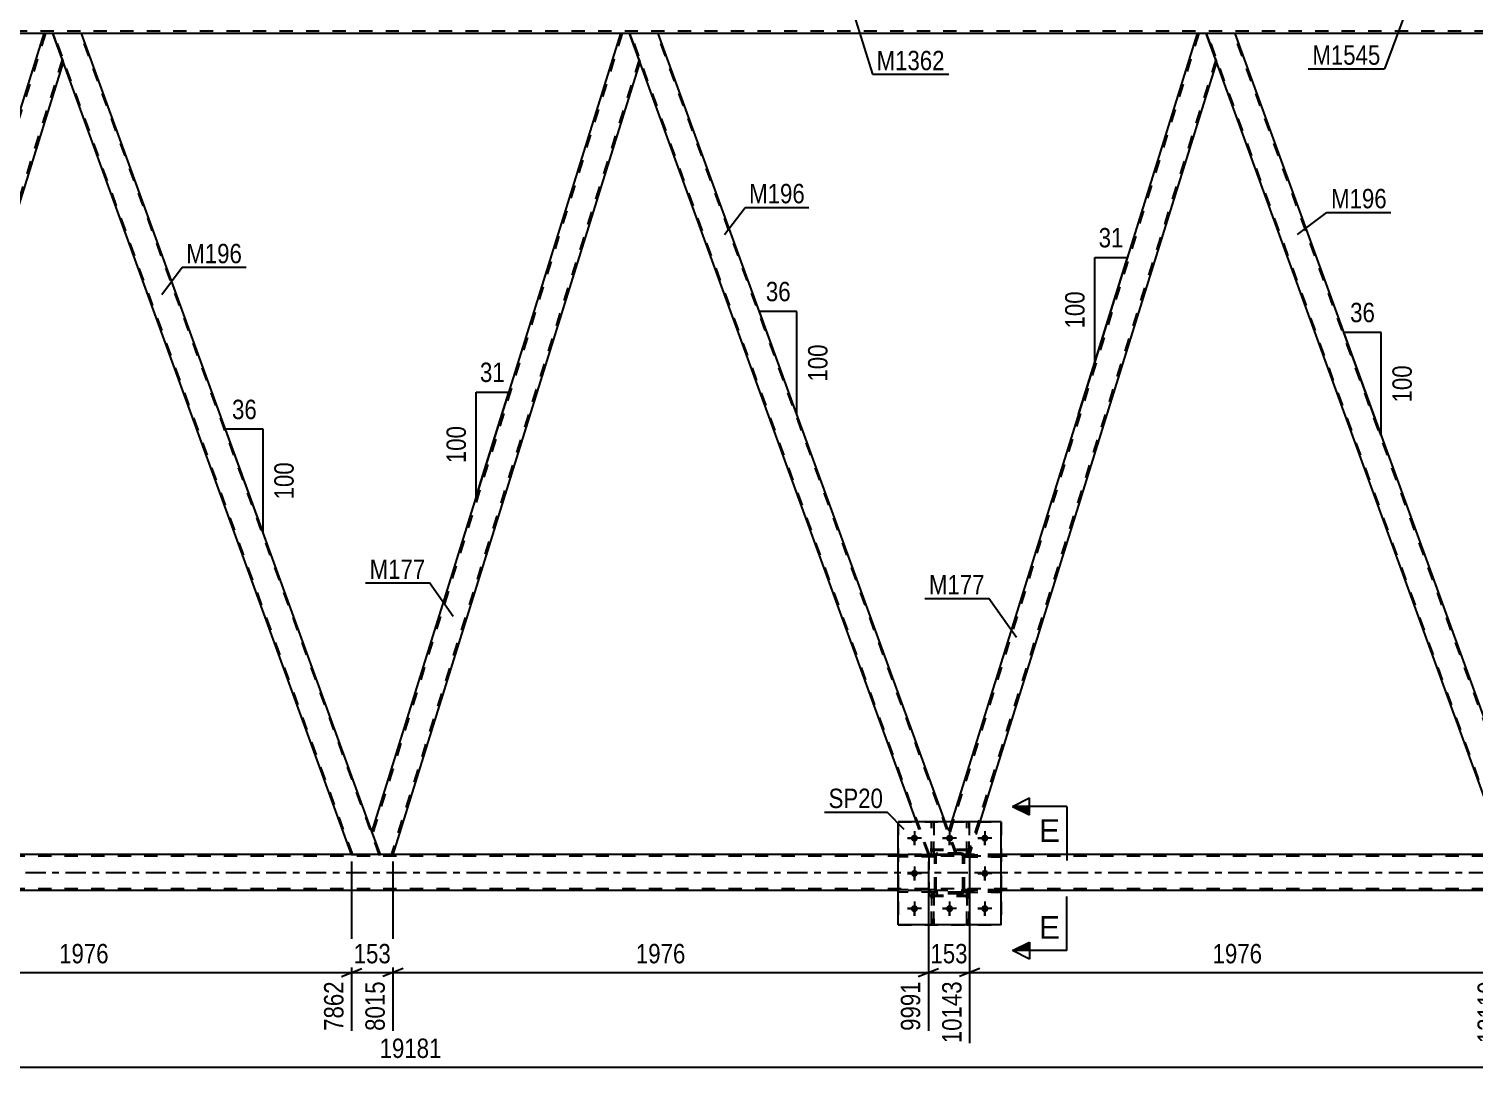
# Model space of a CAD drawing. Header units: millimetres. Extents: x -45 to 796, y -433 to 161.
# Drawn here: x 312.4 to 525.8, y -154.6 to -1.3 of the extents above; entities that cross this region are included whole.
import ezdxf

# ---------------------------------------------------------------- set-up
doc = ezdxf.new("R2010")
doc.units = ezdxf.units.MM
doc.linetypes.add('DXK_LINE_DOT2', pattern=[3.9198, 1.9599, -1.9599])
doc.linetypes.add('DXK_LINE_DOT3', pattern=[5.9187, 2.979, -0.9799, 0.9799, -0.9799])
doc.styles.add('Arial', font='arial.ttf', dxfattribs={"height": 0.2})
doc.styles.add('Arial Narrow', font='ARIALN.TTF', dxfattribs={"height": 0.2})

# ---------------------------------------------------------------- blocks, each defined once
blk = doc.blocks.new('Part-814760973-4212 - 3734')
at = {"color": 7, "linetype": 'DXK_LINE_DOT2'}
for p, q in [((450.89, -133.6), (450.89, -128.77)), ((450.89, -128.77), (451.21, -128.77)), ((450.89, -129.37), (451.21, -129.37)), ((451.21, -128.77), (451.21, -133.6)), ((451.21, -133.6), (450.89, -133.6))]:
    blk.add_line(p, q, dxfattribs=at)
blk = doc.blocks.new('Part-814760973-4262 - 3734')
at = {"color": 7, "linetype": 'DXK_LINE_DOT2'}
for p, q in [((455.94, -128.44), (450.54, -128.44)), ((450.54, -128.44), (450.54, -128.76)), ((450.54, -128.76), (455.94, -128.76)), ((451.14, -128.76), (451.14, -128.44)), ((455.94, -128.76), (455.94, -128.44))]:
    blk.add_line(p, q, dxfattribs=at)
blk = doc.blocks.new('Part-814760973-4256 - 3734')
at = {"color": 7, "linetype": 'DXK_LINE_DOT2'}
for p, q in [((446.14, -128.44), (440.74, -128.44)), ((440.74, -128.44), (440.74, -128.76)), ((446.14, -128.76), (440.74, -128.76)), ((445.54, -128.76), (445.54, -128.44)), ((446.14, -128.76), (446.14, -128.44))]:
    blk.add_line(p, q, dxfattribs=at)
blk = doc.blocks.new('Part-814760973-4243 - 3734')
at = {"color": 7, "linetype": 'DXK_LINE_DOT2'}
for p, q in [((451.21, -128.77), (450.89, -128.77)), ((450.89, -128.77), (450.89, -133.6)), ((450.89, -129.37), (451.21, -129.37)), ((451.21, -133.6), (451.21, -128.77)), ((450.89, -133.6), (451.21, -133.6))]:
    blk.add_line(p, q, dxfattribs=at)
blk = doc.blocks.new('Part-814760973-4306 - 3734')
at = {"color": 7, "linetype": 'DXK_LINE_DOT2'}
for p, q in [((451.34, -122.47), (445.34, -122.47)), ((445.34, -129.27), (445.34, -122.47)), ((451.34, -129.27), (451.34, -122.47)), ((451.34, -129.27), (445.34, -129.27))]:
    blk.add_line(p, q, dxfattribs=at)
blk = doc.blocks.new('Part-814760973-4027 - 3734')
at = {"color": 2, "linetype": 'Continuous'}
for p, q in [((399.76, -2), (363.06, -119.75)), ((401.08, -2), (399.76, -2)), ((402.61, -6.2), (401.08, -2)), ((402.62, -6.25), (366.16, -123.22)), ((364.32, -123.22), (363.07, -119.8))]:
    blk.add_line(p, q, dxfattribs=at)
at = {"color": 7, "linetype": 'DXK_LINE_DOT2'}
for p, q in [((400.01, -2), (363.19, -120.12)), ((402.49, -5.88), (365.91, -123.22)), ((402.62, -6.25), (402.61, -6.2)), ((402.62, -6.25), (402.61, -6.2)), ((363.06, -119.75), (363.07, -119.8)), ((366.16, -123.22), (364.32, -123.22))]:
    blk.add_line(p, q, dxfattribs=at)
blk = doc.blocks.new('Part-814760973-4042 - 3734')
at = {"color": 2, "linetype": 'Continuous'}
for p, q in [((405.33, -2), (401.08, -2)), ((447.7, -118.4), (405.33, -2)), ((443.44, -118.4), (402.61, -6.2))]:
    blk.add_line(p, q, dxfattribs=at)
at = {"color": 7, "linetype": 'DXK_LINE_DOT2'}
for p, q in [((401.08, -2), (402.61, -6.2)), ((445.37, -123.22), (401.25, -2)), ((449.28, -123.22), (405.16, -2)), ((445.2, -123.22), (443.44, -118.4)), ((449.45, -123.22), (447.7, -118.4)), ((449.45, -123.22), (445.2, -123.22))]:
    blk.add_line(p, q, dxfattribs=at)
blk = doc.blocks.new('Part-814760973-4062 - 3734')
at = {"color": 7, "linetype": 'DXK_LINE_DOT2'}
for p, q in [((727.32, -123.46), (45.58, -123.46)), ((455.94, -123.22), (440.74, -123.22)), ((727.32, -128.26), (45.58, -128.26)), ((455.94, -128.5), (440.74, -128.5))]:
    blk.add_line(p, q, dxfattribs=at)
at = {"color": 2, "linetype": 'Continuous'}
for p, q in [((440.74, -123.22), (200.54, -123.22)), ((611.01, -123.22), (455.94, -123.22)), ((440.74, -128.5), (200.54, -128.5)), ((611.01, -128.5), (455.94, -128.5))]:
    blk.add_line(p, q, dxfattribs=at)
at = {"color": 7, "linetype": 'DXK_LINE_DOT3'}
blk.add_line((45.58, -125.86), (727.32, -125.86), dxfattribs=at)
blk = doc.blocks.new('Part-814760973-4063 - 3734')
at = {"color": 7, "linetype": 'DXK_LINE_DOT2'}
for p, q in [((440.74, -118.4), (455.94, -118.4)), ((440.74, -118.4), (440.74, -133.6)), ((455.94, -118.4), (455.94, -133.6)), ((440.74, -133.6), (455.94, -133.6))]:
    blk.add_line(p, q, dxfattribs=at)
blk = doc.blocks.new('Part-814760973-4082 - 3734')
at = {"color": 2, "linetype": 'Continuous'}
for p, q in [((490.47, -2), (486.21, -2)), ((533.34, -119.8), (490.47, -2)), ((530.33, -123.22), (487.74, -6.2))]:
    blk.add_line(p, q, dxfattribs=at)
at = {"color": 7, "linetype": 'DXK_LINE_DOT2'}
for p, q in [((486.21, -2), (487.74, -6.2)), ((530.5, -123.22), (486.38, -2)), ((534.42, -123.22), (490.3, -2)), ((534.59, -123.22), (533.34, -119.8)), ((530.33, -123.22), (534.59, -123.22))]:
    blk.add_line(p, q, dxfattribs=at)
blk = doc.blocks.new('Part-814760973-4087 - 3734')
at = {"color": 7, "linetype": 'DXK_LINE_DOT2'}
for p, q in [((485.14, -2), (448.33, -120.12)), ((487.62, -5.88), (451.05, -123.22)), ((487.76, -6.25), (487.74, -6.2)), ((487.76, -6.25), (487.74, -6.2)), ((448.61, -118.4), (448.19, -119.75)), ((452.8, -118.4), (451.3, -123.22)), ((449.45, -123.22), (448.19, -119.75)), ((451.3, -123.22), (449.45, -123.22))]:
    blk.add_line(p, q, dxfattribs=at)
at = {"color": 2, "linetype": 'Continuous'}
for p, q in [((484.89, -2), (448.61, -118.4)), ((486.21, -2), (484.89, -2)), ((487.74, -6.2), (486.21, -2)), ((487.76, -6.25), (452.8, -118.4))]:
    blk.add_line(p, q, dxfattribs=at)
blk = doc.blocks.new('Part-814760973-4093 - 3734')
at = {"color": 7, "linetype": 'DXK_LINE_DOT2'}
for p, q in [((715.92, -1.68), (0, -1.68)), ((320.2, -2), (314.62, -2)), ((405.33, -2), (399.76, -2)), ((490.47, -2), (484.89, -2))]:
    blk.add_line(p, q, dxfattribs=at)
at = {"color": 2, "linetype": 'Continuous'}
for p, q in [((314.62, -2), (235.07, -2)), ((399.76, -2), (320.2, -2)), ((484.89, -2), (405.33, -2)), ((570.03, -2), (490.47, -2))]:
    blk.add_line(p, q, dxfattribs=at)
blk = doc.blocks.new('Part-814760973-4122 - 3734')
at = {"color": 7, "linetype": 'DXK_LINE_DOT2'}
for p, q in [((450.89, -123.25), (450.89, -118.4)), ((450.89, -118.4), (451.21, -118.4)), ((451.21, -118.4), (451.21, -123.25)), ((450.89, -122.65), (451.21, -122.65)), ((451.21, -123.25), (450.89, -123.25))]:
    blk.add_line(p, q, dxfattribs=at)
blk = doc.blocks.new('Part-814760973-4127 - 3734')
at = {"color": 2, "linetype": 'Continuous'}
for p, q in [((455.94, -118.4), (440.74, -118.4)), ((440.74, -133.6), (440.74, -118.4)), ((455.94, -133.6), (455.94, -118.4)), ((455.94, -133.6), (440.74, -133.6))]:
    blk.add_line(p, q, dxfattribs=at)
blk = doc.blocks.new('Part-814760973-4144 - 3734')
at = {"color": 7, "linetype": 'DXK_LINE_DOT2'}
for p, q in [((445.69, -133.6), (445.69, -128.77)), ((445.69, -128.77), (446.01, -128.77)), ((445.69, -129.37), (446.01, -129.37)), ((446.01, -128.77), (446.01, -133.6)), ((446.01, -133.6), (445.69, -133.6))]:
    blk.add_line(p, q, dxfattribs=at)
blk = doc.blocks.new('Part-814760973-4171 - 3734')
at = {"color": 7, "linetype": 'DXK_LINE_DOT2'}
for p, q in [((446.01, -128.77), (445.69, -128.77)), ((445.69, -128.77), (445.69, -133.6)), ((445.69, -129.37), (446.01, -129.37)), ((446.01, -133.6), (446.01, -128.77)), ((445.69, -133.6), (446.01, -133.6))]:
    blk.add_line(p, q, dxfattribs=at)
blk = doc.blocks.new('Part-814760973-4204 - 3734')
at = {"color": 7, "linetype": 'DXK_LINE_DOT2'}
for p, q in [((450.54, -128.76), (450.54, -128.44)), ((450.54, -128.44), (455.94, -128.44)), ((455.94, -128.76), (450.54, -128.76)), ((451.14, -128.76), (451.14, -128.44)), ((455.94, -128.44), (455.94, -128.76))]:
    blk.add_line(p, q, dxfattribs=at)
blk = doc.blocks.new('Part-814760973-4205 - 3734')
at = {"color": 7, "linetype": 'DXK_LINE_DOT2'}
for p, q in [((451.34, -122.6), (445.34, -122.6)), ((445.34, -129.4), (445.34, -122.6)), ((451.34, -129.4), (451.34, -122.6)), ((451.34, -129.4), (445.34, -129.4))]:
    blk.add_line(p, q, dxfattribs=at)
blk = doc.blocks.new('Part-814760973-4206 - 3734')
at = {"color": 7, "linetype": 'DXK_LINE_DOT2'}
for p, q in [((446.14, -123.48), (446.17, -123.3)), ((446.17, -123.3), (446.14, -123.48)), ((446.14, -128.52), (446.14, -123.48)), ((446.38, -123.48), (446.4, -123.39)), ((446.38, -128.52), (446.38, -123.48)), ((446.4, -123.39), (446.45, -123.31)), ((446.43, -123.04), (446.62, -123)), ((446.62, -123), (446.43, -123.04)), ((446.45, -123.31), (446.53, -123.26)), ((446.53, -123.26), (446.62, -123.24)), ((450.06, -123), (446.62, -123)), ((446.62, -123.24), (450.06, -123.24)), ((450.06, -123), (450.24, -123.04)), ((450.24, -123.04), (450.06, -123)), ((450.06, -123.24), (450.15, -123.26)), ((450.15, -123.26), (450.23, -123.31)), ((450.23, -123.31), (450.28, -123.39)), ((450.28, -123.39), (450.3, -123.48)), ((450.3, -128.52), (450.3, -123.48)), ((450.5, -123.3), (450.54, -123.48)), ((450.54, -123.48), (450.5, -123.3)), ((450.54, -128.52), (450.54, -123.48)), ((446.17, -128.71), (446.14, -128.52)), ((446.14, -128.52), (446.17, -128.71)), ((446.4, -128.62), (446.38, -128.52)), ((446.45, -128.69), (446.4, -128.62)), ((446.62, -129), (446.43, -128.97)), ((446.43, -128.97), (446.62, -129)), ((446.53, -128.75), (446.45, -128.69)), ((446.62, -128.76), (446.53, -128.75)), ((450.06, -128.76), (446.62, -128.76)), ((450.06, -129), (446.62, -129)), ((450.15, -128.75), (450.06, -128.76)), ((450.24, -128.97), (450.06, -129)), ((450.06, -129), (450.24, -128.97)), ((450.23, -128.69), (450.15, -128.75)), ((450.28, -128.62), (450.23, -128.69)), ((450.3, -128.52), (450.28, -128.62)), ((450.54, -128.52), (450.5, -128.71)), ((450.5, -128.71), (450.54, -128.52))]:
    blk.add_line(p, q, dxfattribs=at)
at = {"color": 7, "linetype": 'DXK_LINE_DOT3'}
blk.add_line((448.34, -126), (448.34, -126), dxfattribs=at)
at = {"color": 7, "linetype": 'DXK_LINE_DOT2'}
for centre, start, end in [((446.62, -123.48), 112.5, 157.5), ((446.62, -123.48), 112.5, 157.5), ((450.06, -123.48), 22.5, 67.5), ((450.06, -123.48), 22.5, 67.5), ((446.62, -128.52), 202.5, 247.5), ((446.62, -128.52), 202.5, 247.5), ((450.06, -128.52), 292.5, 337.5), ((450.06, -128.52), 292.5, 337.5)]:
    blk.add_arc(centre, 0.48, start, end, dxfattribs=at)
blk = doc.blocks.new('Part-814760973-4236 - 3734')
at = {"color": 2, "linetype": 'Continuous'}
for p, q in [((445.69, -118.4), (445.69, -118.4)), ((446.01, -118.4), (445.69, -118.4)), ((446.01, -118.4), (446.01, -118.4))]:
    blk.add_line(p, q, dxfattribs=at)
at = {"color": 7, "linetype": 'DXK_LINE_DOT2'}
for p, q in [((445.69, -123.25), (445.69, -118.4)), ((446.01, -123.25), (446.01, -118.4)), ((445.69, -122.65), (446.01, -122.65)), ((446.01, -123.25), (445.69, -123.25))]:
    blk.add_line(p, q, dxfattribs=at)
blk = doc.blocks.new('Part-814760973-4253 - 3734')
at = {"color": 7, "linetype": 'DXK_LINE_DOT2'}
for p, q in [((446.14, -123.24), (440.74, -123.24)), ((440.74, -123.24), (440.74, -123.56)), ((446.14, -123.56), (440.74, -123.56)), ((445.54, -123.56), (445.54, -123.24)), ((446.14, -123.56), (446.14, -123.24))]:
    blk.add_line(p, q, dxfattribs=at)
blk = doc.blocks.new('Part-814760973-4259 - 3734')
at = {"color": 7, "linetype": 'DXK_LINE_DOT2'}
for p, q in [((455.94, -123.24), (450.54, -123.24)), ((450.54, -123.24), (450.54, -123.56)), ((450.54, -123.56), (455.94, -123.56)), ((451.14, -123.56), (451.14, -123.24)), ((455.94, -123.56), (455.94, -123.24))]:
    blk.add_line(p, q, dxfattribs=at)
blk = doc.blocks.new('Part-814760973-4271 - 3734')
at = {"color": 2, "linetype": 'Continuous'}
for p, q in [((450.89, -118.4), (450.89, -118.4)), ((451.21, -118.4), (450.89, -118.4)), ((451.21, -118.4), (451.21, -118.4))]:
    blk.add_line(p, q, dxfattribs=at)
at = {"color": 7, "linetype": 'DXK_LINE_DOT2'}
for p, q in [((450.89, -123.25), (450.89, -118.4)), ((451.21, -123.25), (451.21, -118.4)), ((450.89, -122.65), (451.21, -122.65)), ((451.21, -123.25), (450.89, -123.25))]:
    blk.add_line(p, q, dxfattribs=at)
blk = doc.blocks.new('Part-814760973-4274 - 3734')
at = {"color": 7, "linetype": 'DXK_LINE_DOT2'}
for p, q in [((446.14, -123.24), (440.74, -123.24)), ((440.74, -123.56), (440.74, -123.24)), ((446.14, -123.56), (440.74, -123.56)), ((445.54, -123.56), (445.54, -123.24)), ((446.14, -123.24), (446.14, -123.56))]:
    blk.add_line(p, q, dxfattribs=at)
blk = doc.blocks.new('Part-814760973-4277 - 3734')
at = {"color": 7, "linetype": 'DXK_LINE_DOT2'}
for p, q in [((446.14, -128.44), (440.74, -128.44)), ((440.74, -128.76), (440.74, -128.44)), ((446.14, -128.76), (440.74, -128.76)), ((445.54, -128.76), (445.54, -128.44)), ((446.14, -128.44), (446.14, -128.76))]:
    blk.add_line(p, q, dxfattribs=at)
blk = doc.blocks.new('Part-814760973-4278 - 3734')
at = {"color": 7, "linetype": 'DXK_LINE_DOT2'}
for p, q in [((450.54, -123.56), (450.54, -123.24)), ((450.54, -123.24), (455.94, -123.24)), ((455.94, -123.56), (450.54, -123.56)), ((451.14, -123.56), (451.14, -123.24)), ((455.94, -123.24), (455.94, -123.56))]:
    blk.add_line(p, q, dxfattribs=at)
blk = doc.blocks.new('Bolt-814760973-4297 - 3734')
at = {"color": 1, "linetype": 'Continuous'}
for p, q in [((442.1, -120.8), (442.79, -120.8)), ((443.14, -119.76), (443.14, -120.46)), ((443.14, -121.84), (443.14, -121.15)), ((444.18, -120.8), (443.49, -120.8)), ((447.3, -120.8), (447.99, -120.8)), ((448.34, -119.76), (448.34, -120.46)), ((448.34, -121.84), (448.34, -121.15)), ((449.38, -120.8), (448.69, -120.8)), ((452.5, -120.8), (453.19, -120.8)), ((453.54, -119.76), (453.54, -120.46)), ((453.54, -121.84), (453.54, -121.15)), ((454.58, -120.8), (453.89, -120.8)), ((443.14, -124.96), (443.14, -125.66)), ((453.54, -124.96), (453.54, -125.66)), ((442.1, -126), (442.79, -126)), ((443.14, -127.04), (443.14, -126.35)), ((444.18, -126), (443.49, -126)), ((452.5, -126), (453.19, -126)), ((453.54, -127.04), (453.54, -126.35)), ((454.58, -126), (453.89, -126)), ((442.1, -131.2), (442.79, -131.2)), ((443.14, -130.16), (443.14, -130.86)), ((443.14, -132.24), (443.14, -131.55)), ((444.18, -131.2), (443.49, -131.2)), ((447.3, -131.2), (447.99, -131.2)), ((448.34, -130.16), (448.34, -130.86)), ((448.34, -132.24), (448.34, -131.55)), ((449.38, -131.2), (448.69, -131.2)), ((452.5, -131.2), (453.19, -131.2)), ((453.54, -130.16), (453.54, -130.86)), ((453.54, -132.24), (453.54, -131.55)), ((454.58, -131.2), (453.89, -131.2))]:
    blk.add_line(p, q, dxfattribs=at)
blk = doc.blocks.new('Bolt-814760973-4298 - 3734')
at = {"linetype": 'Continuous'}
for points in [[(443.66, -120.8, -1), (442.62, -120.8, -1)], [(448.86, -120.8, -1), (447.82, -120.8, -1)], [(454.06, -120.8, -1), (453.02, -120.8, -1)], [(443.66, -126, -1), (442.62, -126, -1)], [(454.06, -126, -1), (453.02, -126, -1)], [(443.66, -131.2, -1), (442.62, -131.2, -1)], [(448.86, -131.2, -1), (447.82, -131.2, -1)], [(454.06, -131.2, -1), (453.02, -131.2, -1)]]:
    blk.add_hatch(color=1, dxfattribs=at).paths.add_polyline_path(points)
at = {"color": 1, "linetype": 'Continuous'}
for p, q in [((444.18, -120.8), (442.1, -120.8)), ((443.14, -119.76), (443.14, -121.84)), ((449.38, -120.8), (447.3, -120.8)), ((448.34, -119.76), (448.34, -121.84)), ((454.58, -120.8), (452.5, -120.8)), ((453.54, -119.76), (453.54, -121.84)), ((443.14, -124.96), (443.14, -127.04)), ((453.54, -124.96), (453.54, -127.04)), ((444.18, -126), (442.1, -126)), ((454.58, -126), (452.5, -126)), ((444.18, -131.2), (442.1, -131.2)), ((443.14, -130.16), (443.14, -132.24)), ((449.38, -131.2), (447.3, -131.2)), ((448.34, -130.16), (448.34, -132.24)), ((454.58, -131.2), (452.5, -131.2)), ((453.54, -130.16), (453.54, -132.24))]:
    blk.add_line(p, q, dxfattribs=at)
blk = doc.blocks.new('Part-814760973-4301 - 3734')
at = {"color": 7, "linetype": 'DXK_LINE_DOT2'}
for p, q in [((445.69, -123.25), (445.69, -118.4)), ((445.69, -118.4), (446.01, -118.4)), ((446.01, -118.4), (446.01, -123.25)), ((445.69, -122.65), (446.01, -122.65)), ((446.01, -123.25), (445.69, -123.25))]:
    blk.add_line(p, q, dxfattribs=at)
blk = doc.blocks.new('Part-814760973-4305 - 3734')
at = {"color": 7, "linetype": 'DXK_LINE_DOT2'}
for p, q in [((446.14, -123.48), (446.17, -123.3)), ((446.17, -123.3), (446.14, -123.48)), ((446.14, -128.52), (446.14, -123.48)), ((446.38, -123.48), (446.4, -123.39)), ((446.38, -128.52), (446.38, -123.48)), ((446.4, -123.39), (446.45, -123.31)), ((446.43, -123.04), (446.62, -123)), ((446.62, -123), (446.43, -123.04)), ((446.45, -123.31), (446.53, -123.26)), ((446.53, -123.26), (446.62, -123.24)), ((450.06, -123), (446.62, -123)), ((446.62, -123.24), (450.06, -123.24)), ((450.06, -123), (450.24, -123.04)), ((450.24, -123.04), (450.06, -123)), ((450.06, -123.24), (450.15, -123.26)), ((450.15, -123.26), (450.23, -123.31)), ((450.23, -123.31), (450.28, -123.39)), ((450.28, -123.39), (450.3, -123.48)), ((450.3, -128.52), (450.3, -123.48)), ((450.5, -123.3), (450.54, -123.48)), ((450.54, -123.48), (450.5, -123.3)), ((450.54, -128.52), (450.54, -123.48)), ((446.17, -128.71), (446.14, -128.52)), ((446.14, -128.52), (446.17, -128.71)), ((446.4, -128.62), (446.38, -128.52)), ((446.45, -128.69), (446.4, -128.62)), ((446.62, -129), (446.43, -128.97)), ((446.43, -128.97), (446.62, -129)), ((446.53, -128.75), (446.45, -128.69)), ((446.62, -128.76), (446.53, -128.75)), ((450.06, -128.76), (446.62, -128.76)), ((450.06, -129), (446.62, -129)), ((450.15, -128.75), (450.06, -128.76)), ((450.24, -128.97), (450.06, -129)), ((450.06, -129), (450.24, -128.97)), ((450.23, -128.69), (450.15, -128.75)), ((450.28, -128.62), (450.23, -128.69)), ((450.3, -128.52), (450.28, -128.62)), ((450.54, -128.52), (450.5, -128.71)), ((450.5, -128.71), (450.54, -128.52))]:
    blk.add_line(p, q, dxfattribs=at)
at = {"color": 7, "linetype": 'DXK_LINE_DOT3'}
blk.add_line((448.34, -126), (448.34, -126), dxfattribs=at)
at = {"color": 7, "linetype": 'DXK_LINE_DOT2'}
for centre, start, end in [((446.62, -123.48), 112.5, 157.5), ((446.62, -123.48), 112.5, 157.5), ((450.06, -123.48), 22.5, 67.5), ((450.06, -123.48), 22.5, 67.5), ((446.62, -128.52), 202.5, 247.5), ((446.62, -128.52), 202.5, 247.5), ((450.06, -128.52), 292.5, 337.5), ((450.06, -128.52), 292.5, 337.5)]:
    blk.add_arc(centre, 0.48, start, end, dxfattribs=at)
blk = doc.blocks.new('Part-814760973-4450 - 3734')
at = {"color": 2, "linetype": 'Continuous'}
for p, q in [((320.2, -2), (315.94, -2)), ((363.07, -119.8), (320.2, -2)), ((360.06, -123.22), (317.47, -6.2))]:
    blk.add_line(p, q, dxfattribs=at)
at = {"color": 7, "linetype": 'DXK_LINE_DOT2'}
for p, q in [((315.94, -2), (317.47, -6.2)), ((360.23, -123.22), (316.11, -2)), ((364.15, -123.22), (320.03, -2)), ((364.32, -123.22), (363.07, -119.8)), ((360.06, -123.22), (364.32, -123.22))]:
    blk.add_line(p, q, dxfattribs=at)
blk = doc.blocks.new('Part-814760973-4455 - 3734')
at = {"color": 2, "linetype": 'Continuous'}
for p, q in [((314.62, -2), (277.92, -119.75)), ((315.94, -2), (314.62, -2)), ((317.47, -6.2), (315.94, -2)), ((317.49, -6.25), (281.03, -123.22)), ((279.19, -123.22), (277.94, -119.8))]:
    blk.add_line(p, q, dxfattribs=at)
at = {"color": 7, "linetype": 'DXK_LINE_DOT2'}
for p, q in [((314.88, -2), (278.06, -120.12)), ((317.35, -5.88), (280.78, -123.22)), ((317.49, -6.25), (317.47, -6.2)), ((317.49, -6.25), (317.47, -6.2)), ((277.92, -119.75), (277.94, -119.8)), ((281.03, -123.22), (279.19, -123.22))]:
    blk.add_line(p, q, dxfattribs=at)
blk = doc.blocks.new('StraightDimension-814760973-14795 - 3734')
at = {"color": 7, "linetype": 'Continuous'}
for p, q in [((281.03, -124.22), (281.03, -149.24)), ((360.06, -124.22), (360.06, -149.24)), ((282.53, -140.02), (279.53, -141.22)), ((281.03, -140.62), (360.06, -140.62)), ((358.56, -141.22), (361.56, -140.02))]:
    blk.add_line(p, q, dxfattribs=at)
at = {"color": 0}
blk.add_wipeout([(324.8, -139.87), (324.8, -135.67), (316.29, -135.67), (316.29, -139.87)], dxfattribs=at)
at = {"color": 0, "linetype": 'Continuous'}
blk.add_wipeout([(359.46, -141.32), (355.26, -141.32), (355.26, -149.84), (359.46, -149.84)], dxfattribs=at)
at = {"color": 3, "style": 'Arial Narrow'}
blk.add_text('1976', height=2.863, dxfattribs=at).set_placement((316.89, -139.27))
at = {"color": 3, "linetype": 'Continuous', "style": 'Arial Narrow'}
blk.add_text('7862', height=2.863, rotation=90.0002, dxfattribs=at).set_placement((358.86, -149.24))
blk = doc.blocks.new('AngleDimension-814760973-15190 - 3734')
at = {"color": 7, "linetype": 'Continuous'}
for p, q in [((469.76, -35.09), (474.58, -35.09)), ((469.76, -50.55), (474.58, -35.09)), ((469.76, -50.55), (469.76, -35.09)), ((467.37, -58.21), (469.76, -50.55))]:
    blk.add_line(p, q, dxfattribs=at)
at = {"color": 0}
for points in [[(474.6, -34.19), (474.6, -29.99), (469.74, -29.99), (469.74, -34.19)], [(468.86, -39.48), (464.66, -39.48), (464.66, -46.16), (468.86, -46.16)]]:
    blk.add_wipeout(points, dxfattribs=at)
at = {"color": 3, "style": 'Arial Narrow'}
blk.add_text('31', height=2.863, dxfattribs=at).set_placement((470.34, -33.59))
blk.add_text('100', height=2.863, rotation=90.0002, dxfattribs=at).set_placement((468.26, -45.56))
blk = doc.blocks.new('StraightDimension-814760973-14792 - 3734')
at = {"color": 7, "linetype": 'Continuous'}
for p, q in [((445.2, -124.22), (445.2, -149.24)), ((451.3, -124.22), (451.3, -151.06)), ((443.7, -141.22), (446.7, -140.02)), ((445.2, -140.62), (451.3, -140.62)), ((452.8, -140.02), (449.8, -141.22))]:
    blk.add_line(p, q, dxfattribs=at)
at = {"color": 0}
blk.add_wipeout([(451.59, -139.87), (451.59, -135.67), (444.91, -135.67), (444.91, -139.87)], dxfattribs=at)
at = {"color": 0, "linetype": 'Continuous'}
blk.add_wipeout([(450.7, -141.32), (446.5, -141.32), (446.5, -151.66), (450.7, -151.66)], dxfattribs=at)
at = {"color": 3, "style": 'Arial Narrow'}
blk.add_text('153', height=2.863, dxfattribs=at).set_placement((445.51, -139.27))
at = {"color": 3, "linetype": 'Continuous', "style": 'Arial Narrow'}
blk.add_text('10143', height=2.863, rotation=90.0002, dxfattribs=at).set_placement((450.1, -151.06))
blk = doc.blocks.new('AngleDimension-814760973-15176 - 3734')
at = {"color": 7, "linetype": 'Continuous'}
for p, q in [((378.43, -54.96), (383.25, -54.96)), ((378.43, -70.43), (383.25, -54.96)), ((378.43, -70.43), (378.43, -54.96)), ((378.93, -68.81), (383.25, -54.96))]:
    blk.add_line(p, q, dxfattribs=at)
at = {"color": 0}
for points in [[(383.27, -54.06), (383.27, -49.86), (378.41, -49.86), (378.41, -54.06)], [(377.53, -59.35), (373.33, -59.35), (373.33, -66.04), (377.53, -66.04)]]:
    blk.add_wipeout(points, dxfattribs=at)
at = {"color": 3, "style": 'Arial Narrow'}
blk.add_text('31', height=2.863, dxfattribs=at).set_placement((379.01, -53.46))
blk.add_text('100', height=2.863, rotation=90.0002, dxfattribs=at).set_placement((376.93, -65.44))
blk = doc.blocks.new('AngleDimension-814760973-15204 - 3734')
at = {"color": 7, "linetype": 'Continuous'}
for p, q in [((509.89, -55.35), (506.53, -46.13)), ((512.07, -46.13), (506.53, -46.13)), ((512.07, -61.35), (506.53, -46.13)), ((512.07, -61.35), (512.07, -46.13))]:
    blk.add_line(p, q, dxfattribs=at)
at = {"color": 0}
for points in [[(511.73, -45.23), (511.73, -41.03), (506.87, -41.03), (506.87, -45.23)], [(517.17, -50.4), (512.97, -50.4), (512.97, -57.08), (517.17, -57.08)]]:
    blk.add_wipeout(points, dxfattribs=at)
at = {"color": 3, "style": 'Arial Narrow'}
blk.add_text('36', height=2.863, dxfattribs=at).set_placement((507.47, -44.63))
blk.add_text('100', height=2.863, rotation=90.0002, dxfattribs=at).set_placement((516.57, -56.48))
blk = doc.blocks.new('StraightDimension-814760973-14793 - 3734')
at = {"color": 7, "linetype": 'Continuous'}
for p, q in [((366.16, -124.22), (366.16, -149.24)), ((445.2, -124.22), (445.2, -149.24)), ((367.66, -140.02), (364.66, -141.22)), ((366.16, -140.62), (445.2, -140.62)), ((443.7, -141.22), (446.7, -140.02))]:
    blk.add_line(p, q, dxfattribs=at)
at = {"color": 0}
blk.add_wipeout([(409.94, -139.87), (409.94, -135.67), (401.43, -135.67), (401.43, -139.87)], dxfattribs=at)
at = {"color": 0, "linetype": 'Continuous'}
blk.add_wipeout([(444.6, -141.32), (440.4, -141.32), (440.4, -149.84), (444.6, -149.84)], dxfattribs=at)
at = {"color": 3, "style": 'Arial Narrow'}
blk.add_text('1976', height=2.863, dxfattribs=at).set_placement((402.03, -139.27))
at = {"color": 3, "linetype": 'Continuous', "style": 'Arial Narrow'}
blk.add_text('9991', height=2.863, rotation=90.0002, dxfattribs=at).set_placement((444, -149.24))
blk = doc.blocks.new('StraightDimension-814760973-5298 - 3734')
at = {"color": 7, "linetype": 'Continuous'}
blk.add_line((-0.64, -154.59), (738.18, -154.59), dxfattribs=at)
at = {"color": 0}
blk.add_wipeout([(373.94, -153.84), (373.94, -149.64), (363.6, -149.64), (363.6, -153.84)], dxfattribs=at)
at = {"color": 3, "style": 'Arial Narrow'}
blk.add_text('19181', height=2.863, dxfattribs=at).set_placement((364.2, -153.24))
blk = doc.blocks.new('AngleDimension-814760973-5773 - 3734')
at = {"color": 7, "linetype": 'Continuous'}
for p, q in [((423.58, -52.14), (420.27, -43.04)), ((425.81, -43.04), (420.27, -43.04)), ((425.81, -58.27), (420.27, -43.04)), ((425.81, -58.27), (425.81, -43.04))]:
    blk.add_line(p, q, dxfattribs=at)
at = {"color": 0}
for points in [[(425.47, -42.14), (425.47, -37.94), (420.62, -37.94), (420.62, -42.14)], [(430.91, -47.31), (426.71, -47.31), (426.71, -54), (430.91, -54)]]:
    blk.add_wipeout(points, dxfattribs=at)
at = {"color": 3, "style": 'Arial Narrow'}
blk.add_text('36', height=2.863, dxfattribs=at).set_placement((421.22, -41.54))
blk.add_text('100', height=2.863, rotation=90.0002, dxfattribs=at).set_placement((430.31, -53.4))
blk = doc.blocks.new('StraightDimension-814760973-14794 - 3734')
at = {"color": 7, "linetype": 'Continuous'}
for p, q in [((360.06, -124.22), (360.06, -149.24)), ((366.16, -124.22), (366.16, -149.24)), ((358.56, -141.22), (361.56, -140.02)), ((360.06, -140.62), (366.16, -140.62)), ((367.66, -140.02), (364.66, -141.22))]:
    blk.add_line(p, q, dxfattribs=at)
at = {"color": 0}
blk.add_wipeout([(366.46, -139.87), (366.46, -135.67), (359.77, -135.67), (359.77, -139.87)], dxfattribs=at)
at = {"color": 0, "linetype": 'Continuous'}
blk.add_wipeout([(365.56, -141.32), (361.36, -141.32), (361.36, -149.84), (365.56, -149.84)], dxfattribs=at)
at = {"color": 3, "style": 'Arial Narrow'}
blk.add_text('153', height=2.863, dxfattribs=at).set_placement((360.37, -139.27))
at = {"color": 3, "linetype": 'Continuous', "style": 'Arial Narrow'}
blk.add_text('8015', height=2.863, rotation=90.0002, dxfattribs=at).set_placement((364.96, -149.24))
blk = doc.blocks.new('StraightDimension-814760973-14791 - 3734')
at = {"color": 7, "linetype": 'Continuous'}
for p, q in [((451.3, -124.22), (451.3, -151.06)), ((530.33, -124.22), (530.33, -151.06)), ((452.8, -140.02), (449.8, -141.22)), ((451.3, -140.62), (530.33, -140.62)), ((528.83, -141.22), (531.83, -140.02))]:
    blk.add_line(p, q, dxfattribs=at)
at = {"color": 0}
blk.add_wipeout([(495.07, -139.87), (495.07, -135.67), (486.56, -135.67), (486.56, -139.87)], dxfattribs=at)
at = {"color": 0, "linetype": 'Continuous'}
blk.add_wipeout([(529.73, -141.32), (525.53, -141.32), (525.53, -151.66), (529.73, -151.66)], dxfattribs=at)
at = {"color": 3, "style": 'Arial Narrow'}
blk.add_text('1976', height=2.863, dxfattribs=at).set_placement((487.16, -139.27))
at = {"color": 3, "linetype": 'Continuous', "style": 'Arial Narrow'}
blk.add_text('12119', height=2.863, rotation=90.0002, dxfattribs=at).set_placement((529.13, -151.06))
blk = doc.blocks.new('AngleDimension-814760973-15162 - 3734')
at = {"color": 7, "linetype": 'Continuous'}
for p, q in [((343.86, -67.01), (341.47, -60.44)), ((347.01, -60.44), (341.47, -60.44)), ((347.01, -75.66), (341.47, -60.44)), ((347.01, -75.66), (347.01, -60.44))]:
    blk.add_line(p, q, dxfattribs=at)
at = {"color": 0}
for points in [[(346.67, -59.54), (346.67, -55.34), (341.81, -55.34), (341.81, -59.54)], [(352.11, -64.71), (347.91, -64.71), (347.91, -71.39), (352.11, -71.39)]]:
    blk.add_wipeout(points, dxfattribs=at)
at = {"color": 3, "style": 'Arial Narrow'}
blk.add_text('36', height=2.863, dxfattribs=at).set_placement((342.41, -58.94))
blk.add_text('100', height=2.863, rotation=90.0002, dxfattribs=at).set_placement((351.51, -70.79))
blk = doc.blocks.new('Mark-814760973-3931 - 3734')
at = {"color": 0}
blk.add_wipeout([(447.62, -7.44), (447.62, -4.44), (437.56, -4.44), (437.56, -7.44)], dxfattribs=at)
blk.add_wipeout([(447.62, -7.44), (447.62, -4.44), (437.56, -4.44), (437.56, -7.44)], dxfattribs=at)
at = {"color": 30, "linetype": 'Continuous'}
for p, q in [((433.51, 3.05), (436.96, -8.04)), ((436.96, -8.04), (448.22, -8.04))]:
    blk.add_line(p, q, dxfattribs=at)
at = {"color": 3, "style": 'Arial Narrow'}
blk.add_text('M1362', height=2.863, dxfattribs=at).set_placement((437.56, -7.44))
blk = doc.blocks.new('Mark-814760973-4023 - 3734')
at = {"color": 0}
blk.add_wipeout([(370.95, -82.53), (370.95, -79.53), (362.73, -79.53), (362.73, -82.53)], dxfattribs=at)
blk.add_wipeout([(370.95, -82.53), (370.95, -79.53), (362.73, -79.53), (362.73, -82.53)], dxfattribs=at)
at = {"color": 30, "linetype": 'Continuous'}
for p in [(362.13, -83.13), (375.08, -88.08)]:
    blk.add_line(p, (371.55, -83.13), dxfattribs=at)
at = {"color": 3, "style": 'Arial Narrow'}
blk.add_text('M177', height=2.863, dxfattribs=at).set_placement((362.73, -82.53))
blk = doc.blocks.new('Mark-814760973-4038 - 3734')
at = {"color": 0}
blk.add_wipeout([(426.97, -27.08), (426.97, -24.08), (418.75, -24.08), (418.75, -27.08)], dxfattribs=at)
blk.add_wipeout([(426.97, -27.08), (426.97, -24.08), (418.75, -24.08), (418.75, -27.08)], dxfattribs=at)
at = {"color": 30, "linetype": 'Continuous'}
for p, q in [((415.13, -31.68), (418.15, -27.68)), ((418.15, -27.68), (427.57, -27.68))]:
    blk.add_line(p, q, dxfattribs=at)
at = {"color": 3, "style": 'Arial Narrow'}
blk.add_text('M196', height=2.863, dxfattribs=at).set_placement((418.75, -27.08))
blk = doc.blocks.new('Mark-814760973-4078 - 3734')
at = {"color": 0}
blk.add_wipeout([(512.87, -27.82), (512.87, -24.82), (504.65, -24.82), (504.65, -27.82)], dxfattribs=at)
blk.add_wipeout([(512.87, -27.82), (512.87, -24.82), (504.65, -24.82), (504.65, -27.82)], dxfattribs=at)
at = {"color": 30, "linetype": 'Continuous'}
for p, q in [((499.72, -31.69), (504.05, -28.42)), ((504.05, -28.42), (513.47, -28.42))]:
    blk.add_line(p, q, dxfattribs=at)
at = {"color": 3, "style": 'Arial Narrow'}
blk.add_text('M196', height=2.863, dxfattribs=at).set_placement((504.65, -27.82))
blk = doc.blocks.new('Mark-814760973-4083 - 3734')
at = {"color": 0}
blk.add_wipeout([(453.52, -84.81), (453.52, -81.81), (445.29, -81.81), (445.29, -84.81)], dxfattribs=at)
blk.add_wipeout([(453.52, -84.81), (453.52, -81.81), (445.29, -81.81), (445.29, -84.81)], dxfattribs=at)
at = {"color": 30, "linetype": 'Continuous'}
for p in [(444.69, -85.41), (458.21, -91.17)]:
    blk.add_line(p, (454.12, -85.41), dxfattribs=at)
at = {"color": 3, "style": 'Arial Narrow'}
blk.add_text('M177', height=2.863, dxfattribs=at).set_placement((445.29, -84.81))
blk = doc.blocks.new('Mark-814760973-4123 - 3734')
at = {"color": 0}
blk.add_wipeout([(438.51, -116.35), (438.51, -113.35), (430.47, -113.35), (430.47, -116.35)], dxfattribs=at)
blk.add_wipeout([(438.51, -116.35), (438.51, -113.35), (430.47, -113.35), (430.47, -116.35)], dxfattribs=at)
at = {"color": 30, "linetype": 'Continuous'}
for p in [(429.87, -116.95), (441.62, -119.53)]:
    blk.add_line(p, (439.11, -116.95), dxfattribs=at)
at = {"color": 3, "style": 'Arial Narrow'}
blk.add_text('SP20', height=2.863, dxfattribs=at).set_placement((430.47, -116.35))
blk = doc.blocks.new('Mark-814760973-4446 - 3734')
at = {"color": 0}
blk.add_wipeout([(343.88, -35.93), (343.88, -32.93), (335.66, -32.93), (335.66, -35.93)], dxfattribs=at)
blk.add_wipeout([(343.88, -35.93), (343.88, -32.93), (335.66, -32.93), (335.66, -35.93)], dxfattribs=at)
at = {"color": 30, "linetype": 'Continuous'}
for p, q in [((332.04, -40.54), (335.06, -36.53)), ((335.06, -36.53), (344.48, -36.53))]:
    blk.add_line(p, q, dxfattribs=at)
at = {"color": 3, "style": 'Arial Narrow'}
blk.add_text('M196', height=2.863, dxfattribs=at).set_placement((335.66, -35.93))
blk = doc.blocks.new('Mark-814760973-4466 - 3734')
at = {"color": 0}
blk.add_wipeout([(511.94, -6.63), (511.94, -3.63), (501.89, -3.63), (501.89, -6.63)], dxfattribs=at)
blk.add_wipeout([(511.94, -6.63), (511.94, -3.63), (501.89, -3.63), (501.89, -6.63)], dxfattribs=at)
at = {"color": 30, "linetype": 'Continuous'}
for p in [(516.23, 2.65), (501.29, -7.23)]:
    blk.add_line(p, (512.54, -7.23), dxfattribs=at)
at = {"color": 3, "style": 'Arial Narrow'}
blk.add_text('M1545', height=2.863, dxfattribs=at).set_placement((501.89, -6.63))
blk = doc.blocks.new('SectionMark-814760973-5905 - 3734')
at = {"linetype": 'Continuous'}
for points in [[(460.14, -116.1), (460.14, -117.35), (457.64, -116.1)], [(460.14, -136.14), (460.14, -137.39), (457.64, -137.39)]]:
    blk.add_hatch(color=6, dxfattribs=at).paths.add_polyline_path(points)
at = {"color": 6, "linetype": 'Continuous'}
for p, q in [((457.64, -116.1), (460.14, -114.85)), ((460.14, -117.35), (460.14, -114.85)), ((465.64, -116.1), (457.64, -116.1)), ((457.64, -116.1), (460.14, -117.35)), ((457.64, -137.39), (460.14, -136.14)), ((460.14, -136.14), (460.14, -138.64)), ((465.64, -137.39), (457.64, -137.39)), ((460.14, -138.64), (457.64, -137.39))]:
    blk.add_line(p, q, dxfattribs=at)
at = {"color": 0, "linetype": 'Continuous'}
for points in [[(464.64, -121.35), (464.64, -117.85), (461.53, -117.85), (461.53, -121.35)], [(464.64, -135.64), (464.64, -132.14), (461.53, -132.14), (461.53, -135.64)]]:
    blk.add_wipeout(points, dxfattribs=at)
at = {"color": 6, "linetype": 'Continuous'}
for p, q in [((465.64, -116.1), (465.64, -124.1)), ((465.64, -137.39), (465.64, -129.39))]:
    blk.add_line(p, q, dxfattribs=at)
at = {"color": 3, "linetype": 'Continuous', "style": 'Arial'}
for p in [(461.53, -121.35), (461.53, -135.64)]:
    blk.add_text('E', height=3.34, dxfattribs=at).set_placement(p)

msp = doc.modelspace()

# ---------------------------------------------------------------- block references
for name in ['Part-814760973-4093 - 3734', 'Part-814760973-4455 - 3734', 'Part-814760973-4450 - 3734', 'Part-814760973-4027 - 3734', 'Part-814760973-4042 - 3734', 'Part-814760973-4087 - 3734', 'Part-814760973-4082 - 3734', 'Part-814760973-4063 - 3734', 'Part-814760973-4127 - 3734', 'Part-814760973-4236 - 3734', 'Part-814760973-4301 - 3734', 'Part-814760973-4122 - 3734', 'Part-814760973-4271 - 3734', 'Bolt-814760973-4297 - 3734', 'Bolt-814760973-4298 - 3734', 'Part-814760973-4062 - 3734', 'Part-814760973-4253 - 3734', 'Part-814760973-4274 - 3734', 'Part-814760973-4306 - 3734', 'Part-814760973-4205 - 3734', 'Part-814760973-4206 - 3734', 'Part-814760973-4305 - 3734', 'Part-814760973-4259 - 3734', 'Part-814760973-4278 - 3734', 'Part-814760973-4256 - 3734', 'Part-814760973-4277 - 3734', 'Part-814760973-4144 - 3734', 'Part-814760973-4171 - 3734', 'Part-814760973-4262 - 3734', 'Part-814760973-4204 - 3734', 'Part-814760973-4212 - 3734', 'Part-814760973-4243 - 3734']:
    msp.add_blockref(name, (0, 0))

# ---------------------------------------------------------------- next in the draw order: block references
for name in ['AngleDimension-814760973-15190 - 3734', 'AngleDimension-814760973-15204 - 3734', 'AngleDimension-814760973-15176 - 3734', 'StraightDimension-814760973-14795 - 3734', 'StraightDimension-814760973-14792 - 3734']:
    msp.add_blockref(name, (0, 0))

# ---------------------------------------------------------------- next in the draw order: block references
msp.add_blockref('StraightDimension-814760973-14793 - 3734', (0, 0))

# ---------------------------------------------------------------- next in the draw order: block references
msp.add_blockref('StraightDimension-814760973-5298 - 3734', (0, 0))

# ---------------------------------------------------------------- next in the draw order: block references
for name in ['Mark-814760973-3931 - 3734', 'Mark-814760973-4466 - 3734', 'Mark-814760973-4038 - 3734', 'Mark-814760973-4078 - 3734', 'Mark-814760973-4446 - 3734', 'AngleDimension-814760973-5773 - 3734', 'AngleDimension-814760973-15162 - 3734', 'Mark-814760973-4023 - 3734', 'Mark-814760973-4083 - 3734', 'Mark-814760973-4123 - 3734', 'StraightDimension-814760973-14794 - 3734', 'StraightDimension-814760973-14791 - 3734']:
    msp.add_blockref(name, (0, 0))

# ---------------------------------------------------------------- next in the draw order: block references
msp.add_blockref('SectionMark-814760973-5905 - 3734', (0, 0))

doc.saveas('drawing.dxf')
